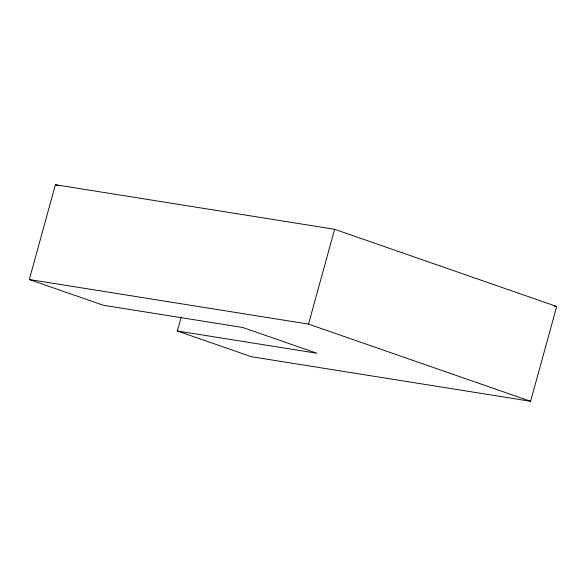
<?xml version="1.0" encoding="UTF-8"?>
<svg xmlns="http://www.w3.org/2000/svg" width="586" height="586" viewBox="0 0 586 586"><rect width="100%" height="100%" fill="white"/><g stroke="black" fill="none" stroke-linecap="round" stroke-linejoin="round"><path stroke-width="0.88" d="M177.346 330.98L316.953 353.263L242.934 327.537L103.326 305.255L29.3 279.529L55.414 184.722L334.628 229.294L556.7 306.471L530.586 401.278L251.372 356.706L177.346 330.98L181.213 316.931M29.3 279.529L308.514 324.102L334.628 229.294M553.99 306.038L556.7 306.471M55.414 184.722L57.999 185.616M308.514 324.102L530.586 401.278"/></g></svg>
